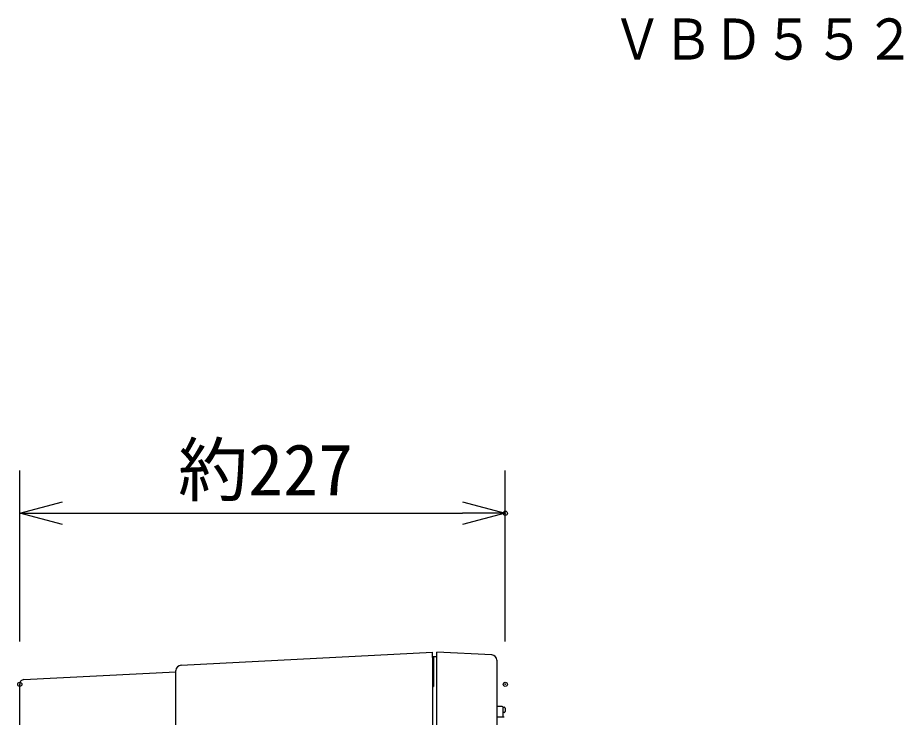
# Model space of a CAD drawing. Units: millimetres, scale not verified. Extents: x -62 to 63, y -116 to 117.
# Drawn here: x 21.11 to 62.52, y 75.96 to 108.67 of the extents above; entities that cross this region are included whole.
import ezdxf
from ezdxf.enums import TextEntityAlignment as Align

# ---------------------------------------------------------------- set-up
doc = ezdxf.new("R2010")
doc.units = ezdxf.units.MM
doc.header["$LTSCALE"] = 0.392256
doc.header["$PDMODE"] = 32
doc.header["$PDSIZE"] = 0.196
for name, color, linetype in [('0-1_TOUROKU', 1, 'Continuous'), ('0-3_GAIKEI', 1, 'Continuous'), ('0-4_SUNPO', 3, 'Continuous'), ('0-5_DEFPOINTS', 7, 'Continuous')]:
    doc.layers.add(name, color=color, linetype=linetype)
doc.styles.add('ＭＳ ゴシック', font='')
doc.styles.get('ＭＳ ゴシック').set_extended_font_data('MS Gothic')

# ---------------------------------------------------------------- blocks, each defined once
blk = doc.blocks.new('_OPEN30')
at = {"layer": '0-5_DEFPOINTS'}
blk.add_line((0, 0), (-1, 0), dxfattribs=at)
blk.add_lwpolyline([(-1, 0.2679), (0, 0), (-1, -0.2679)], dxfattribs=at)

msp = doc.modelspace()

# ---------------------------------------------------------------- linework, layer by layer
at = {"layer": '0-3_GAIKEI', "color": 7}
for p, q in [((28.7475, 78.3909), (40.5106, 79.0074)), ((40.5106, 78.7577), (40.5106, 79.0074)), ((40.7107, 78.7874), (40.5106, 78.7874)), ((40.5106, 78.7577), (40.5106, 34.1321)), ((40.5606, 78.7874), (40.5606, 77.3952)), ((40.7106, 33.9074), (40.7106, 79.0074)), ((43.2737, 78.8731), (40.7106, 79.0074)), ((40.5606, 78.6075), (40.5106, 78.6075)), ((43.5106, 78.6234), (43.5106, 34.2243)), ((21.4002, 77.7169), (28.5106, 78.0874)), ((28.5106, 34.4401), (28.5106, 78.1412)), ((21.2106, 34.9722), (21.2106, 77.5172)), ((40.5106, 77.395), (40.5606, 77.3952))]:
    msp.add_line(p, q, dxfattribs=at)
at = {"layer": '0-3_GAIKEI'}
for p, q in [((43.7606, 76.4574), (43.5106, 76.4574)), ((43.804, 76.4324), (43.8606, 76.4324)), ((43.8106, 75.9574), (43.8106, 76.4074)), ((43.9106, 76.3824), (43.9106, 76.2324)), ((43.8606, 75.9574), (43.5106, 75.9574)), ((43.8606, 76.1824), (43.8106, 76.1824))]:
    msp.add_line(p, q, dxfattribs=at)
at = {"layer": '0-3_GAIKEI', "color": 7}
for centre, radius, start, end in [((43.2606, 78.6234), 0.25, 0, 87), ((28.7606, 78.1412), 0.25, 93.00002, 180), ((21.4106, 77.5172), 0.2, 92.99998, 180)]:
    msp.add_arc(centre, radius, start, end, dxfattribs=at)
at = {"layer": '0-3_GAIKEI'}
for centre, start, end in [((43.7606, 76.4074), 0, 90), ((43.8606, 76.3824), 0, 90), ((43.8606, 76.2324), 270, 0), ((43.8606, 76.2324), 270, 0)]:
    msp.add_arc(centre, 0.05, start, end, dxfattribs=at)
at = {"layer": '0-4_SUNPO'}
for p, q in [((21.2106, 79.5), (21.2106, 87.5)), ((43.9106, 79.5), (43.9106, 87.5)), ((23.2106, 85.5), (41.9106, 85.5))]:
    msp.add_line(p, q, dxfattribs=at)
at = {"layer": '0-5_DEFPOINTS'}
for p in [(43.9106, 85.5), (21.2106, 77.5), (43.9106, 77.5)]:
    msp.add_point(p, dxfattribs=at)

# ---------------------------------------------------------------- block references
at = {"layer": '0-4_SUNPO', "xscale": 2, "yscale": 2, "rotation": 180}
msp.add_blockref('_OPEN30', (21.2106, 85.5), dxfattribs=at)
at = {"layer": '0-4_SUNPO', "xscale": 2, "yscale": 2}
msp.add_blockref('_OPEN30', (43.9106, 85.5), dxfattribs=at)

# ---------------------------------------------------------------- texts
at = {"layer": '0-1_TOUROKU', "style": 'ＭＳ ゴシック', "width": 0.9}
msp.add_text('ＶＢＤ５５２', height=1.924, dxfattribs=at).set_placement((48.9, 106.13), align=Align.BOTTOM_LEFT)
at = {"layer": '0-4_SUNPO', "style": 'ＭＳ ゴシック'}
msp.add_text('約227', height=2.404, dxfattribs=at).set_placement((28.6072, 85.6096), align=Align.BOTTOM_LEFT)

doc.saveas('drawing.dxf')
